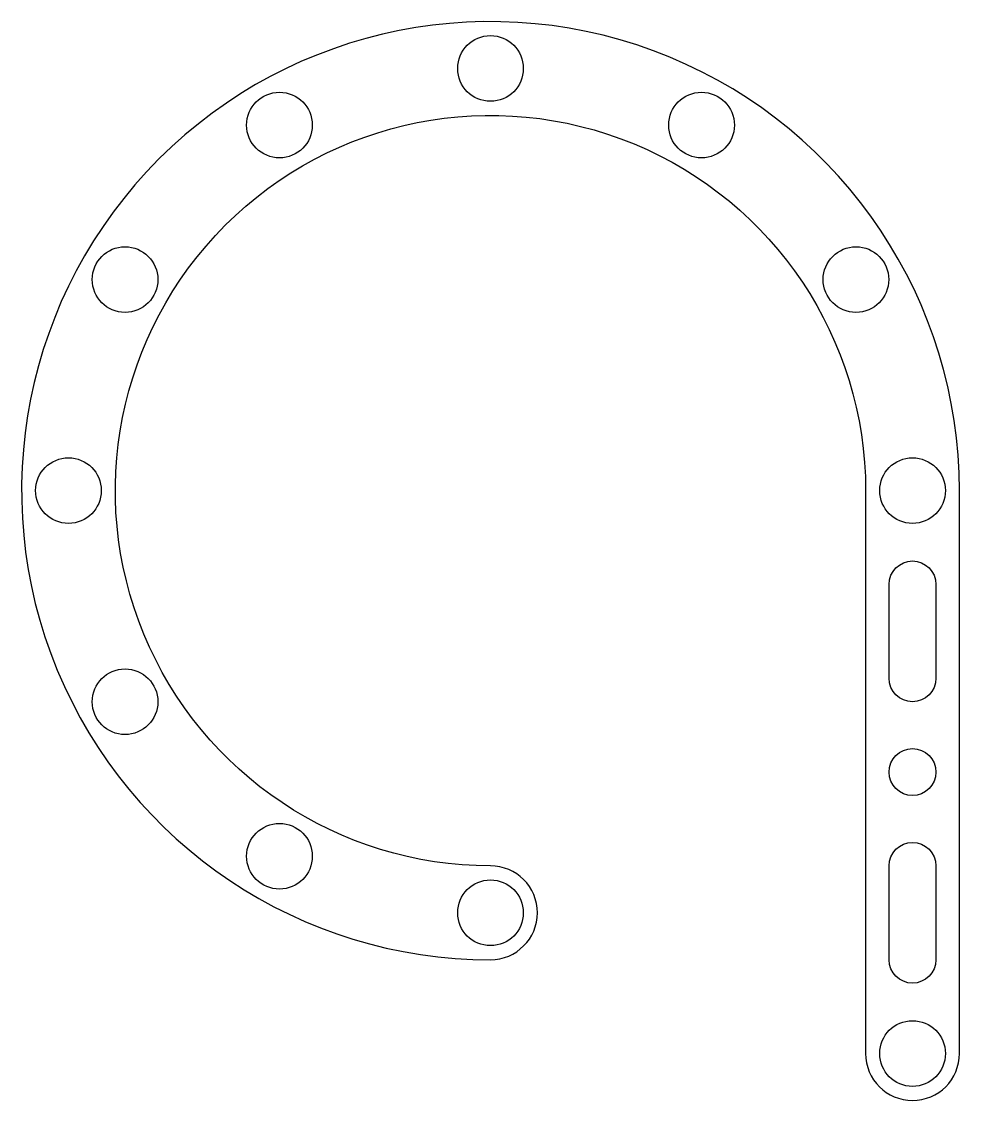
# Model space of a CAD drawing. Header units: millimetres. Extents: x -50 to 50, y -65 to 50.
import ezdxf

# ---------------------------------------------------------------- set-up
doc = ezdxf.new("R2010")
doc.units = ezdxf.units.MM
doc.layers.get('0').update_dxf_attribs({"linetype": 'CONTINUOUS'})

msp = doc.modelspace()

# ---------------------------------------------------------------- linework, layer by layer
for points in [[(0, -40, -2.414214), (40, 0), (40, -60, 1), (50, -60), (50, 0, 2.414214), (0, -50, 1)], [(42.5, -20), (42.5, -10, -1), (47.5, -10), (47.5, -20, -1)], [(42.5, -50), (42.5, -40, -1), (47.5, -40), (47.5, -50, -1)]]:
    msp.add_lwpolyline(points, format="xyb", close=True)
for centre, radius in [((0, 45), 3.5), ((-22.5, 38.97), 3.5), ((22.5, 38.97), 3.5), ((-38.97, 22.5), 3.5), ((38.97, 22.5), 3.5), ((-45, 0), 3.5), ((45, 0), 3.5), ((-38.97, -22.5), 3.5), ((45, -30), 2.5), ((-22.5, -38.97), 3.5), ((0, -45), 3.5), ((45, -60), 3.5)]:
    msp.add_circle(centre, radius)

doc.saveas('drawing.dxf')
